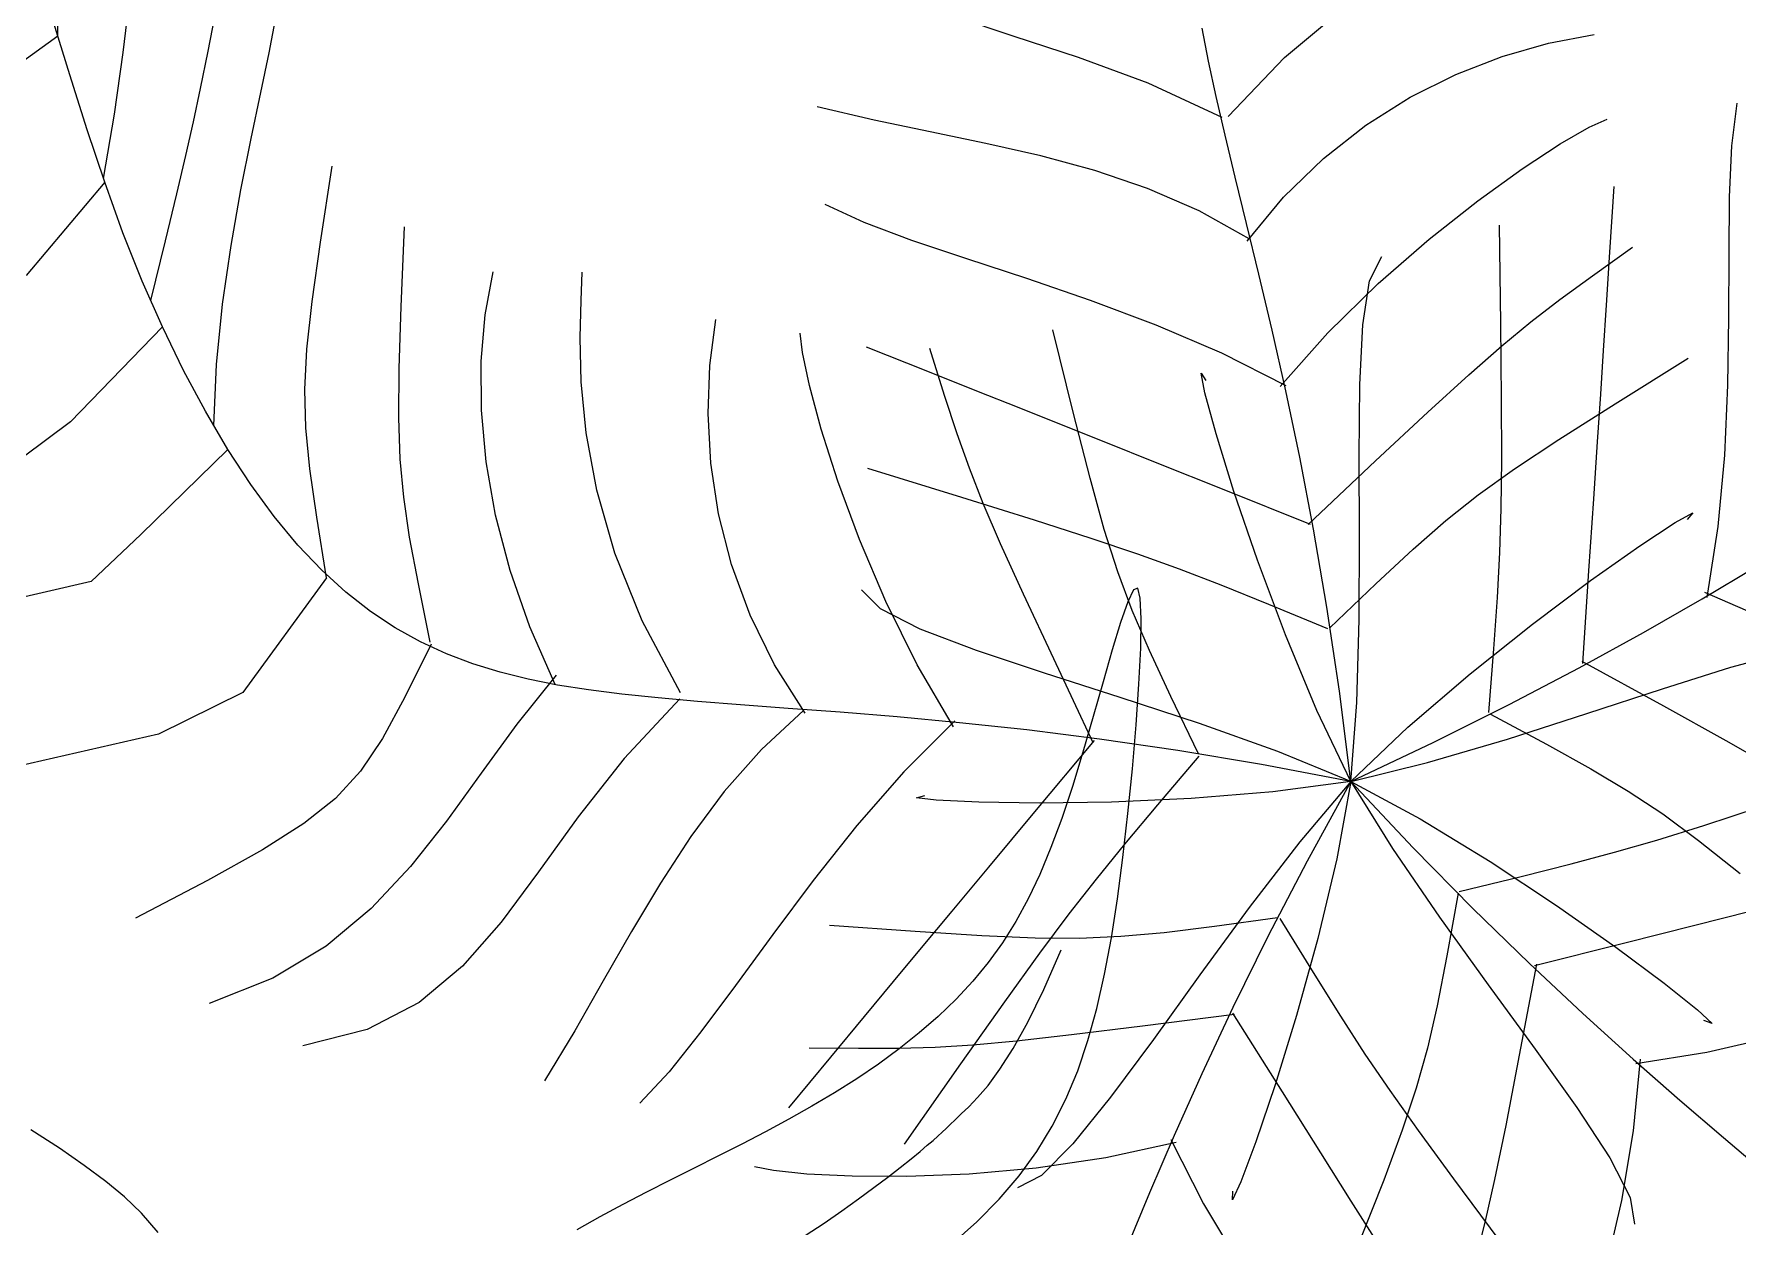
# Model space of a CAD drawing. Header units: millimetres. Extents: x -1030105 to 906887, y -616134 to 1220667.
# Drawn here: x -101563 to -100867, y 519520 to 520007 of the extents above; entities that cross this region are included whole.
import ezdxf

# ---------------------------------------------------------------- set-up
doc = ezdxf.new("R2010")
doc.units = ezdxf.units.MM
doc.header["$MEASUREMENT"] = 0
doc.linetypes.add('DASH', pattern=[0.35, 0.25, -0.1])
doc.linetypes.add('DASHED', pattern=[0.75, 0.5, -0.25])
doc.layers.add('A-Furniture', color=143, linetype='Continuous')
doc.layers.add('A-Tree', color=98, linetype='Continuous')

# ---------------------------------------------------------------- blocks, each defined once
blk = doc.blocks.new('FUR')
at = {"layer": 'A-Furniture', "color": 8, "linetype": 'DASH', "lineweight": 9, "ltscale": 1000, "const_width": 50}
blk.add_lwpolyline([(-33574.116996225, 38198.03701352875), (-3.274180926382542e-10, 38211.88251353393), (0, 0), (-7049.126603505938, -1.164153218269348e-10, -0.3011393681377011), (-23981.73349209089, -18888.11748647457), (-49064.43265007329, -18888.11748647457, -0.06124952190979967), (-52473.9447657284, -15923.13210822688), (-52473.9447657284, -15923.13210822688, -0.127607782766149), (-56769.0085550223, -7888.247632739716), (-57047.06649999994, -6235.426486474578, -0.1924218543560013), (-53256.03130311794, 9916.925028712954), (-55726.52506250713, 11649.12232822133, -0.09220963238652186), (-52805.8425345454, 17542.93784715806, -0.09579334497253111), (-54512.04080293298, 23938.01559452759, -0.1077169431674273), (-53957.97341630229, 28268.68321032356, -0.2285839789093287), (-47025.84992466056, 33492.16687116434, 0.2045490622853214), (-42688.61020563537, 36230.61212708103, 0.1311708844373413), (-42047.51066320275, 38025.4441493589, -0.3035398224954187), (-39524.66233420366, 41042.55836063065, -0.3273425619805889)], format="xyb", close=True, dxfattribs=at)
at = {"layer": 'A-Furniture', "color": 8, "linetype": 'DASH', "ltscale": 50}
blk.add_open_spline([(-56447.03599999993, -6097.049467972713), (-55194.80878073322, -4879.432741814177), (-50278.88373038909, -2284.573604768259), (-42421.47772418463, -5454.796933513135), (-32732.45049999998, -11254.02927138517), (-23301.95049999998, -9202.029271385167), (-18023.95049999998, -504.5292713851668), (-16595.45049999998, 8921.470728614833), (-19600.32320915881, 15918.27845925349), (-21321.18391267408, 18705.60147339047), (-21789.72381129679, 19344.96383619693)], degree=3, knots=[32574.7262056019, 32574.7262056019, 32574.7262056019, 32574.7262056019, 37697.74124470179, 48060.13185932349, 55585.25195803288, 69452.98974218499, 76151.42226405158, 84447.8370469563, 94470.7732435007, 98031.73488863441, 98031.73488863441, 98031.73488863441, 98031.73488863441], dxfattribs=at)
blk = doc.blocks.new('CAY8')
at = {"color": 0, "linetype": 'ByBlock'}
for p, q in [((-455.5671328871595, 142.1341975657651), (-461.7170323297378, 159.6870995455047)), ((-433.9598652631812, 148.9246750819239), (-426.3980502948816, 160.2311672960586)), ((-555.6430690272518, 136.9833626435156), (-561.3908892303134, 151.4822163891677)), ((-536.5553799144818, 137.8555146098461), (-530.9393328405695, 151.0723136625547)), ((-513.9895497671878, 134.6363956933947), (-520.4836575158024, 148.7442344275569)), ((-487.9787882800647, 135.2349022262442), (-493.2345651866326, 149.1318799274613)), ((-442.3170312238708, 136.5982580254877), (-433.9598652631812, 148.9246750819239)), ((-574.2812047055322, 127.9640637561624), (-568.7683750635242, 145.8051062228787)), ((-509.9663292856112, 133.7321927650646), (-502.6604980956745, 145.4379338099916)), ((-466.1635207579584, 138.4586189779893), (-463.0849873619572, 142.6171325276318)), ((-463.0849873619572, 142.6171325276318), (-463.6372864373461, 140.4370648727654)), ((-450.5331311432874, 124.112110941498), (-455.5671328871595, 142.1341975657651)), ((-572.4520528887351, 127.5246524686463), (-582.2682348797953, 140.4461434610657)), ((-543.6581318356166, 120.6721465877654), (-536.5553799144818, 137.8555146098461)), ((-472.0525028752872, 129.0653048511904), (-466.1635207579584, 138.4586189779893)), ((-548.0535172211949, 119.9339908118436), (-555.6430690272518, 136.9833626435156)), ((-515.7329888584845, 123.696073461515), (-509.9663292856112, 133.7321927650646)), ((-508.8259272145206, 122.9675940677571), (-513.9895497671878, 134.6363956933947)), ((-481.3401758777891, 117.6706193487353), (-487.9787882800647, 135.2349022262442)), ((-451.5727323776209, 123.2695538684948), (-442.3170312238708, 136.5982580254877)), ((-610.2219580934379, 129.1304904034132), (-628.3902938786687, 127.869654336735)), ((-591.6277328439446, 129.5552473305233), (-610.2219580934379, 129.1304904034132)), ((-572.932117834569, 128.773736451456), (-591.6277328439446, 129.5552473305233)), ((-479.9315499634231, 115.540970774784), (-472.0525028752872, 129.0653048511904)), ((-415.7309364694866, 126.5685303004884), (-408.9843531721035, 128.4609078810772)), ((-662.1512982451077, 124.320499450916), (-677.0949674195199, 122.7725579648632)), ((-645.808240497483, 126.1429277969019), (-662.1512982451077, 124.320499450916)), ((-628.3902938786687, 127.869654336735), (-645.808240497483, 126.1429277969019)), ((-562.0089620236668, 113.3461963345053), (-572.4520528887351, 127.5246524686463)), ((-451.7200664056927, 125.144966178721), (-433.0486686639615, 125.4151389438794)), ((-433.0486686639615, 125.4151389438794), (-414.7415354125824, 124.4183533439082)), ((-425.3696475483939, 120.1530564887162), (-415.7309364694866, 126.5685303004884)), ((-414.7415354125824, 124.4183533439082), (-397.3437647140945, 122.4695145579699)), ((-690.3147483166667, 121.8692920056146), (-701.4861412332157, 121.9808902393215)), ((-677.0949674195199, 122.7725579648632), (-690.3147483166667, 121.8692920056146)), ((-591.4065138082788, 118.3416673490738), (-594.410176080577, 122.5545779539989)), ((-594.410176080577, 122.5545779539989), (-592.5074783316068, 121.3556323652829)), ((-552.7966680316877, 98.34378598546937), (-543.6581318356166, 120.6721465877654)), ((-539.4053697646432, 101.1329871384096), (-548.0535172211949, 119.9339908118436)), ((-520.6122690447719, 114.1294052340545), (-515.7329888584845, 123.696073461515)), ((-504.4060446454805, 112.374879584424), (-508.8259272145206, 122.9675940677571)), ((-461.8301529237269, 108.9562003518386), (-451.5727323776209, 123.2695538684948)), ((-437.3827027587813, 110.2061624241342), (-425.3696475483939, 120.1530564887162)), ((-620.2499079079407, 99.32378246149347), (-634.1696978778327, 116.8211682511992)), ((-584.2927367524444, 109.8382188335909), (-591.4065138082788, 118.3416673490738)), ((-488.9802782726965, 98.98939737553337), (-479.9315499634231, 115.540970774784)), ((-472.8028052226709, 95.07751454870049), (-481.3401758777891, 117.6706193487353)), ((-550.9876224443415, 97.81809141617305), (-562.0089620236668, 113.3461963345053)), ((-525.2559620744923, 103.8320174178534), (-520.6122690447719, 114.1294052340545)), ((-500.1431568491225, 101.495302277699), (-504.4060446454805, 112.374879584424)), ((-573.8650901500205, 98.16555069083006), (-584.2927367524444, 109.8382188335909)), ((-473.1924770616151, 93.67583521634697), (-461.8301529237269, 108.9562003518386)), ((-451.2523184500151, 97.71952408367542), (-437.3827027587813, 110.2061624241342)), ((-530.315860177272, 91.60373934716517), (-525.2559620744923, 103.8320174178534)), ((-652.6488621644658, 89.66602417759168), (-661.1843487224232, 99.18840743609508)), ((-609.3224228992531, 85.78770611924301), (-620.2499079079407, 99.32378246149347)), ((-576.3257956500074, 97.48396543743183), (-595.0818653860897, 96.59793175597042)), ((-552.2002834869181, 98.62183409217141), (-576.3257956500074, 97.48396543743183)), ((-560.9198192387394, 84.44498120407115), (-573.8650901500205, 98.16555069083006)), ((-539.4366943115583, 80.84765406869155), (-550.9876224443415, 97.81809141617305)), ((-530.4817626108834, 81.37923786792999), (-539.4053697646432, 101.1329871384096)), ((-495.4505186133883, 88.965912181362), (-500.1431568491225, 101.495302277699)), ((-498.3783040526523, 80.51436528085651), (-488.9802782726965, 98.98939737553337)), ((-466.4607109725748, 83.68481744486235), (-451.2523184500151, 97.71952408367542)), ((-659.2213672269627, 93.4973919290369), (-676.3012561401465, 92.6536304768033)), ((-645.4978855261343, 94.17334903731717), (-659.2213672269627, 93.4973919290369)), ((-633.6765027654164, 94.75144168806764), (-645.4978855261343, 94.17334903731717)), ((-622.3029106705999, 95.30160976731895), (-633.6765027654164, 94.75144168806764)), ((-609.9228009681956, 95.89379316142913), (-622.3029106705999, 95.30160976731895)), ((-595.0818653860897, 96.59793175597042), (-609.9228009681956, 95.89379316142913)), ((-485.7628889914322, 77.44609620422307), (-473.1924770616151, 93.67583521634697)), ((-473.2515376457504, 95.55878836633383), (-449.1920418083955, 93.76736685017568)), ((-449.1920418083955, 93.76736685017568), (-430.6548166285556, 92.3222010913396)), ((-415.3325933417709, 80.40188424651024), (-400.8985832363014, 93.93598275101431)), ((-690.9020700878882, 84.46379277241977), (-693.5167460082139, 88.81771238494002)), ((-645.5557243021813, 81.9357558129941), (-652.6488621644658, 89.66602417759168)), ((-536.4437555838504, 76.24440035715998), (-530.315860177272, 91.60373934716517)), ((-489.7413847271364, 73.42375933037147), (-495.4505186133883, 88.965912181362)), ((-430.6548166285556, 92.3222010913396), (-416.3494397782761, 91.06523844454387)), ((-416.3494397782761, 91.06523844454387), (-404.9854889286853, 89.83842626470323)), ((-404.9854889286853, 89.83842626470323), (-395.2725417517631, 88.48371190679791)), ((-685.712616707473, 77.46976924609226), (-690.9020700878882, 84.46379277241977)), ((-600.447227595947, 75.22217484450994), (-609.3224228992531, 85.78770611924301)), ((-546.2531692560715, 69.79782865692141), (-560.9198192387394, 84.44498120407115)), ((-711.4064247357146, 71.42709720174207), (-714.9824358965543, 82.97636943146972)), ((-638.9538625548721, 75.11124385325274), (-645.5557243021813, 81.9357558129941)), ((-527.4048377851996, 62.34220064919828), (-539.4366943115583, 80.84765406869155)), ((-522.065831713071, 61.47162924499025), (-530.4817626108834, 81.37923786792999)), ((-507.3052435531627, 61.21965511784401), (-498.3783040526523, 80.51436528085651)), ((-482.4900966758269, 69.09371848515184), (-466.4607109725748, 83.68481744486235)), ((-426.7431556430656, 69.86605883240009), (-415.3325933417709, 80.40188424651024)), ((-678.2042828431931, 68.41080605024217), (-685.712616707473, 77.46976924609226)), ((-536.8406474112253, 75.82090932295432), (-553.3863325517868, 75.19398969810754)), ((-499.6445729124734, 60.28462105596736), (-485.7628889914322, 77.44609620422307)), ((-706.6215777455636, 59.85204538604921), (-711.4064247357146, 71.42709720174207)), ((-631.89220434446, 68.30612980827027), (-638.9538625548721, 75.11124385325274)), ((-602.5504191840573, 71.67527885992058), (-617.9745608006106, 69.85857729133022)), ((-589.8570822392121, 72.98031772998547), (-602.5504191840573, 71.67527885992058)), ((-592.6843067429854, 66.63642425768376), (-600.447227595947, 75.22217484450994)), ((-578.4169932778004, 73.91054705655733), (-589.8570822392121, 72.98031772998547)), ((-566.7525956112859, 74.60281999447216), (-578.4169932778004, 73.91054705655733)), ((-553.3863325517868, 75.19398969810754), (-566.7525956112859, 74.60281999447216)), ((-489.2159745000226, 73.17715869807034), (-472.7147512470819, 72.09548061064743)), ((-472.7147512470819, 72.09548061064743), (-459.5213732012544, 71.06197728368898)), ((-459.5213732012544, 71.06197728368898), (-448.2929953548646, 69.8276306012649)), ((-668.6329654707497, 57.86206742987451), (-678.2042828431931, 68.41080605024217)), ((-637.607063776557, 67.39335986892002), (-662.9254848006949, 64.14277343844333)), ((-617.9745608006106, 69.85857729133022), (-637.607063776557, 67.39335986892002)), ((-623.4196770905091, 60.63405518886611), (-631.89220434446, 68.30612980827027)), ((-585.0936450837598, 59.03968998000528), (-592.6843067429854, 66.63642425768376)), ((-530.6613854387015, 55.34541133220227), (-546.2531692560715, 69.79782865692141)), ((-498.8226919101853, 54.93790318232823), (-482.4900966758269, 69.09371848515184)), ((-448.2929953548646, 69.8276306012649), (-437.6867726999753, 68.14342244724867)), ((-437.6867726999753, 68.14342244724867), (-426.3598602293041, 65.76033470531729)), ((-436.2451983452102, 61.34930394943694), (-426.7431556430656, 69.86605883240009)), ((-514.9407130246236, 42.20904751358648), (-527.4048377851996, 62.34220064919828)), ((-426.3598602293041, 65.76033470531729), (-412.9694129349791, 62.42934925973714)), ((-412.9694129349791, 62.42934925973714), (-396.1725858089321, 57.90144799411974)), ((-406.5434879520308, 54.60624647094119), (-396.8758454762556, 62.36217880487129)), ((-700.6069977033239, 48.42316307128385), (-706.6215777455636, 59.85204538604921)), ((-657.2545615651889, 46.39871762953589), (-668.6329654707497, 57.86206742987451)), ((-612.5852082136971, 51.20866150500842), (-623.4196770905091, 60.63405518886611)), ((-576.7352273631677, 51.44120763179853), (-585.0936450837598, 59.03968998000528)), ((-514.9407130246236, 42.20904751358648), (-522.065831713071, 61.47162924499025)), ((-514.9407130246236, 42.20904751358648), (-507.3052435531627, 61.21965511784401)), ((-514.9407130246236, 42.20904751358648), (-499.6445729124734, 60.28462105596736)), ((-444.9536496529672, 53.87241703896325), (-436.2451983452102, 61.34930394943694)), ((-514.9407130246236, 42.20904751358648), (-530.6613854387015, 55.34541133220227)), ((-514.9407130246236, 42.20904751358648), (-498.8226919101853, 54.93790318232823)), ((-453.983437771034, 46.45619554258337), (-444.9536496529672, 53.87241703896325)), ((-418.1361747689789, 45.31330331610843), (-406.5434879520308, 54.60624647094119)), ((-598.4377251348978, 39.14359026712373), (-612.5852082136971, 51.20866150500842)), ((-566.6690383246005, 42.85021283319111), (-576.7352273631677, 51.44120763179853)), ((-693.3417873857597, 37.31239934617224), (-700.6069977033239, 48.42316307128385)), ((-644.3249681033249, 34.59592089311809), (-657.2545615651889, 46.39871762953589)), ((-464.4494909036493, 38.12143690111589), (-453.983437771034, 46.45619554258337)), ((-432.7893564023161, 33.5719458280455), (-418.1361747689789, 45.31330331610843)), ((-553.9550627124972, 32.27594120535832), (-566.6690383246005, 42.85021283319111)), ((-535.4622996625676, 41.38512206564519), (-556.9962262383397, 39.53288552654158)), ((-514.9407130246236, 42.20904751358648), (-537.9401058788408, 36.57644690948109)), ((-514.9407130246236, 42.20904751358648), (-535.4622996625676, 41.38512206564519)), ((-514.9407130246236, 42.20904751358648), (-532.2920923737674, 31.3171592378585)), ((-514.9407130246236, 42.20904751358648), (-520.4986323813264, 22.43725185123367)), ((-514.9407130246236, 42.20904751358648), (-516.6909947685544, 18.59475575963188)), ((-514.9407130246236, 42.20904751358648), (-509.9437827997517, 22.34112653874945)), ((-514.9407130246236, 42.20904751358648), (-497.8541094556404, 30.81333122327669)), ((-514.9407130246236, 42.20904751358648), (-494.5010609570145, 40.82188534081979)), ((-514.9407130246236, 42.20904751358648), (-493.0230537781154, 33.2472131932609)), ((-494.5010609570145, 40.82188534081979), (-473.3921251130942, 38.29425470030583)), ((-684.8050495697007, 26.69170329767257), (-693.3417873857597, 37.31239934617224)), ((-578.5407044649892, 37.15027502142948), (-599.0939460551726, 34.73522767526629)), ((-580.0261552743959, 23.55248298603146), (-598.4377251348978, 39.14359026712373)), ((-556.9962262383397, 39.53288552654158), (-578.5407044649892, 37.15027502142948)), ((-537.9401058788408, 36.57644690948109), (-559.2578860812628, 30.85197095170042)), ((-477.4667372563617, 27.88893855577226), (-464.4494909036493, 38.12143690111589)), ((-473.3921251130942, 38.29425470030583), (-452.9171757711429, 35.065299930744)), ((-644.7883681390576, 32.27483584430047), (-651.3587803144601, 34.70941238756677)), ((-633.2195661793212, 31.7995709619081), (-644.7883681390576, 32.27483584430047)), ((-630.1000820602039, 23.02884146569158), (-644.3249681033249, 34.59592089311809)), ((-617.6541627225943, 32.78568061359874), (-633.2195661793212, 31.7995709619081)), ((-599.0939460551726, 34.73522767526629), (-617.6541627225943, 32.78568061359874)), ((-553.6749451245105, 31.76760871993065), (-558.1916070221032, 15.83799823256595)), ((-532.2920923737674, 31.3171592378585), (-550.8552842185436, 20.9545342007641)), ((-493.0230537781154, 33.2472131932609), (-472.4118447672208, 25.34813471244888)), ((-452.9171757711429, 35.065299930744), (-434.3794832098338, 31.57416537227436)), ((-451.6384833260799, 18.47077049566906), (-432.7893564023161, 33.5719458280455)), ((-434.3794832098338, 31.57416537227436), (-419.082317708102, 28.25999536398922)), ((-674.9758870315181, 16.73302401405272), (-684.8050495697007, 26.69170329767257)), ((-559.2578860812628, 30.85197095170042), (-578.9671641985824, 25.1105390243265)), ((-497.8541094556404, 30.81333122327669), (-479.3440795787665, 19.6544975957022)), ((-477.5389077051277, 27.31303994924565), (-473.4684862854974, 11.28518713643462)), ((-419.082317708102, 28.25999536398922), (-408.3289495442277, 25.56193424583216)), ((-401.558802646503, 16.61998675982068), (-386.7654242800254, 27.89303371137248)), ((-614.8358004115271, 12.27264359180299), (-630.1000820602039, 23.02884146569158)), ((-578.9671641985824, 25.1105390243265), (-597.1410507976889, 19.4270705096078)), ((-580.1063017785109, 24.20559998363933), (-586.4793176364165, 0.9092536805856071)), ((-520.4986323813264, 22.43725185123367), (-525.3914000185159, 1.384898091755531)), ((-509.9437827997517, 22.34112653874945), (-505.8246824824946, 1.484254728626183)), ((-472.4118447672208, 25.34813471244888), (-453.0919748091674, 18.40822770309933)), ((-408.3289495442277, 25.56193424583216), (-403.4226489977355, 23.91912635676454)), ((-403.4226489977355, 23.91912635676454), (-405.6666863472328, 23.77071603705735)), ((-597.1410507976889, 19.4270705096078), (-613.8526564457989, 13.87648479149539)), ((-550.8552842185436, 20.9545342007641), (-569.3177981892786, 11.53194021872514)), ((-516.6909947685544, 18.59475575963188), (-517.834250971775, -3.448618369655378)), ((-479.3440795787665, 19.6544975957022), (-460.5137672417532, 8.918543415655222)), ((-453.0919748091674, 18.40822770309933), (-435.0483327216407, 12.32390779860179)), ((-451.319430670299, 19.04626217926307), (-445.5883806868496, -4.389257807995818)), ((-699.8917898184791, 3.724851076369305), (-713.6525594576069, 16.78996002265376)), ((-663.8334025479762, 7.608310583056664), (-674.9758870315181, 16.73302401405272)), ((-613.8526564457989, 13.87648479149539), (-629.175091709998, 8.53370125308902)), ((-615.1889541339242, 13.8059040741955), (-621.7094779063464, -3.733182263777053)), ((-558.1916070221032, 15.83799823256595), (-561.7597736596272, 2.943245166296037)), ((-417.1432334786059, 6.263235557076769), (-401.558802646503, 16.61998675982068)), ((-569.3177981892786, 11.53194021872514), (-586.3671439150548, 3.460145107181233)), ((-473.4684862854974, 11.28518713643462), (-470.374428329922, -1.581831117617185)), ((-460.5137672417532, 8.918543415655222), (-442.4663162921552, -1.208534533054262)), ((-435.0483327216407, 12.32390779860179), (-418.2658073221955, 6.991590630970677)), ((-651.3566988959046, -0.510487907768038), (-663.8334025479762, 7.608310583056664)), ((-629.175091709998, 8.53370125308902), (-643.1814671563243, 3.473639277553957)), ((-418.2658073221955, 6.991590630970677), (-402.7292874286486, 2.307691833726494)), ((-416.5277129424849, 7.711247894048938), (-410.5009841628471, -9.962818620651888)), ((-683.059248564894, -9.11871820431952), (-699.8917898184791, 3.724851076369305)), ((-643.1814671563243, 3.473639277553957), (-655.9448933523872, -1.228781751551651)), ((-586.3671439150548, 3.460145107181233), (-600.6908310262643, -2.850083317838653)), ((-586.4793176364165, 0.9092536805856071), (-591.4325938258171, -17.20262812744295)), ((-561.7597736596272, 2.943245166296037), (-564.7058800794239, -8.364180345319255)), ((-517.5498646212927, 2.034697357705227), (-531.5354290884043, -6.789382359964293)), ((-525.3914000185159, 1.384898091755531), (-529.7830126788303, -19.84138545288261)), ((-516.9798506034913, 2.144021638379854), (-503.2256160314701, -7.074099445611864)), ((-505.8246824824946, 1.484254728626183), (-502.5684936513917, -18.98638116199254)), ((-402.7292874286486, 2.307691833726494), (-388.4236618580308, -1.831372961378293)), ((-655.9448933523872, -1.228781751551651), (-667.5499320843937, -5.511768697271691)), ((-652.075557567854, -0.04139910218327714), (-657.7989214307654, -13.81662353017418)), ((-621.7094779063464, -3.733182263777053), (-627.0514416622736, -21.54859846125873)), ((-600.6908310262643, -2.850083317838653), (-610.9763691523822, -6.98797724004362)), ((-517.834250971775, -3.448618369655378), (-518.4643266090843, -23.96745579247181)), ((-470.374428329922, -1.581831117617185), (-468.0786022117954, -12.64208713785592)), ((-445.5883806868496, -4.389257807995818), (-441.2344973899726, -22.46578738822245)), ((-442.4663162921552, -1.208534533054262), (-426.3048705775927, -10.54073946491371)), ((-667.5499320843937, -5.511768697271691), (-678.1269500166727, -9.366033408206931)), ((-610.9763691523822, -6.98797724004362), (-615.9112679233422, -8.542768844255988)), ((-615.9112679233422, -8.542768844255988), (-614.1830369690124, -7.103690313726474)), ((-564.7058800794239, -8.364180345319255), (-567.356361323049, -19.5318081698988)), ((-531.5354290884043, -6.789382359964293), (-542.8165741543471, -13.7081336483152)), ((-503.2256160314701, -7.074099445611864), (-492.0646012317211, -14.45232541357655)), ((-687.8177650332636, -12.79541397870889), (-696.7641950174202, -15.80374850345652)), ((-682.5951571567839, -10.61489486661412), (-689.2931936014411, -30.75061372858727)), ((-678.1269500166727, -9.366033408206931), (-687.8177650332636, -12.79541397870889)), ((-468.0786022117954, -12.64208713785592), (-466.402876305232, -23.24965324850746)), ((-426.3048705775927, -10.54073946491371), (-413.1325739460135, -18.89207459598219)), ((-410.5009841628471, -9.962818620651888), (-405.7917683099495, -27.6819606843037)), ((-696.7641950174202, -15.80374850345652), (-705.1080578537712, -18.39487507680133)), ((-657.7989214307654, -13.81662353017418), (-662.0414620663487, -27.79081815151403)), ((-591.4325938258171, -17.20262812744295), (-595.3490195344839, -31.53478741302206)), ((-556.0239598457392, -17.59352023855718), (-558.5701961789509, -18.5452175321243)), ((-550.717114642137, -16.74625113665206), (-556.0239598457392, -17.59352023855718)), ((-542.8165741543471, -13.7081336483152), (-552.6260534275989, -19.30940111038763)), ((-543.1442650845474, -16.01394070440256), (-550.717114642137, -16.74625113665206)), ((-533.8000156901599, -15.40711942019516), (-543.1442650845474, -16.01394070440256)), ((-523.1789709761633, -14.93631776169605), (-533.8000156901599, -15.40711942019516)), ((-511.7757354589612, -14.61206620676785), (-523.1789709761633, -14.93631776169605)), ((-500.0849136561355, -14.44489523386255), (-511.7757354589612, -14.61206620676785)), ((-488.6011100840242, -14.44533532064634), (-500.0849136561355, -14.44489523386255)), ((-492.0646012317211, -14.45232541357655), (-482.2209974671187, -20.74842576715128)), ((-477.7282810385059, -14.62980380363115), (-488.6011100840242, -14.44533532064634)), ((-467.5077899274675, -15.03826545431912), (-477.7282810385059, -14.62980380363115)), ((-457.8903519370924, -15.71657190246879), (-467.5077899274675, -15.03826545431912)), ((-448.8266822546775, -16.71057477724935), (-457.8903519370924, -15.71657190246879)), ((-440.2674960660788, -18.06612570887773), (-448.8266822546775, -16.71057477724935)), ((-627.0514416622736, -21.54859846125873), (-631.4666398222234, -39.21733237190165)), ((-567.356361323049, -19.5318081698988), (-570.0376524327785, -32.00716817427565)), ((-552.6260534275989, -19.30940111038763), (-562.1966205161134, -24.18102935085881)), ((-558.5701961789509, -18.5452175321243), (-558.0276057220017, -19.59258588322518)), ((-558.0276057220017, -19.59258588322518), (-554.7335169480702, -20.73396153031172)), ((-554.7335169480702, -20.73396153031172), (-549.1916449271648, -21.96945405701081)), ((-549.1916449271648, -21.96945405701081), (-541.9057047305378, -23.29917304557421)), ((-529.7830126788303, -19.84138545288261), (-533.837467104122, -40.13497047071542)), ((-502.5684936513917, -18.98638116199254), (-500.1602978844585, -37.69559437759563)), ((-482.2209974671187, -20.74842576715128), (-472.4189960007334, -26.7201700101341)), ((-432.1635085581347, -19.82907632698152), (-440.2674960660788, -18.06612570887773)), ((-424.4654349170942, -22.04527826125377), (-432.1635085581347, -19.82907632698152)), ((-417.1239903299265, -24.76058314145303), (-424.4654349170942, -22.04527826125377)), ((-413.1325739460135, -18.89207459598219), (-404.0525702451687, -26.07654314166393)), ((-562.1966205161134, -24.18102935085881), (-572.7610290283683, -28.91086297276888)), ((-541.9057047305378, -23.29917304557421), (-533.3794114280663, -24.72322807877754)), ((-517.3097735006577, -25.4560819500166), (-537.8272856569656, -38.14860832998784)), ((-533.3794114280663, -24.72322807877754), (-524.1164800908718, -26.24172873978932)), ((-524.1164800908718, -26.24172873978932), (-514.620625789159, -27.85478461046841)), ((-518.4643266090843, -23.96745579247181), (-518.6750666560674, -43.00813742707942)), ((-517.9556913090037, -25.33048155309916), (-497.7689195571129, -38.59054672778257)), ((-466.402876305232, -23.24965324850746), (-465.1691189834946, -34.75860177464892)), ((-441.2344973899726, -22.46578738822245), (-438.0093353480388, -36.45943207920755)), ((-410.0874385416082, -28.01875846271832), (-417.1239903299265, -24.76058314145303)), ((-404.0525702451687, -26.07654314166393), (-400.168003322482, -31.90814831723219)), ((-689.2931936014411, -30.75061372858727), (-693.8655592177147, -49.45562225171852)), ((-662.0414620663487, -27.79081815151403), (-665.1061725318632, -41.9587386491894)), ((-572.7610290283683, -28.91086297276888), (-585.5520325723828, -34.08674658066411)), ((-514.620625789159, -27.85478461046841), (-505.3955635933944, -29.56250527444172)), ((-505.3955635933944, -29.56250527444172), (-496.8481402930684, -31.37064954080961)), ((-472.4189960007334, -26.7201700101341), (-461.3827880953741, -33.12532764435855)), ((-452.124185160339, -30.96495659481116), (-462.908302246351, -27.6529526651193)), ((-443.2324288219588, -34.14093946267349), (-452.124185160339, -30.96495659481116)), ((-403.2942375323528, -31.85523517981164), (-410.0874385416082, -28.01875846271832)), ((-405.7917683099495, -27.6819606843037), (-402.2690173265273, -44.83044818046437)), ((-585.5520325723828, -34.08674658066411), (-601.8023847565692, -40.2965247777156)), ((-595.3490195344839, -31.53478741302206), (-598.6114839488782, -43.49196614990615)), ((-570.0376524327785, -32.00716817427565), (-573.0761884509539, -47.23779022515191)), ((-496.8481402930684, -31.37064954080961), (-488.9977295551416, -33.30757312645983)), ((-488.9977295551416, -33.30757312645983), (-481.766836764813, -35.40728097414649)), ((-481.766836764813, -35.40728097414649), (-475.0779673072811, -37.70377802721305)), ((-465.1691189834946, -34.75860177464892), (-464.1991986208941, -48.5230050408336)), ((-461.3827880953741, -33.12532764435855), (-447.8365650140458, -40.72166817277139)), ((-436.0178925327473, -37.15018749044793), (-443.2324288219588, -34.14093946267349)), ((-396.6803938417561, -36.30336011444706), (-403.2942375323528, -31.85523517981164)), ((-631.4666398222234, -39.21733237190165), (-635.206866807106, -56.31637184942338)), ((-537.8272856569656, -38.14860832998784), (-553.673662976149, -47.8753522504976)), ((-500.1602978844585, -37.69559437759563), (-498.5851767611512, -53.26819816385068)), ((-497.7689195571129, -38.59054672778257), (-482.0741428617748, -48.8982716034061)), ((-475.0779673072811, -37.70377802721305), (-468.8536265684652, -40.2310692292649)), ((-438.0093353480388, -36.45943207920755), (-435.6644491300085, -47.64629739802149)), ((-430.2654355930626, -39.96198690059646), (-436.0178925327473, -37.15018749044793)), ((-390.1819140089556, -41.39648008604672), (-396.6803938417561, -36.30336011444706)), ((-665.1061725318632, -41.9587386491894), (-667.2960458842408, -56.31514070743106)), ((-601.8023847565692, -40.2965247777156), (-622.7448391884882, -48.12804216807672)), ((-598.6114839488782, -43.49196614990615), (-601.6028762563783, -54.47890631184964)), ((-533.837467104122, -40.13497047071542), (-537.718760036636, -58.38922864886081)), ((-518.6750666560674, -43.00813742707942), (-518.5603160884402, -60.61704419213311)), ((-468.8536265684652, -40.2310692292649), (-463.0163199336293, -43.02315952318713)), ((-463.0163199336293, -43.02315952318713), (-457.4885527882343, -46.11405385258513)), ((-447.8365650140458, -40.72166817277139), (-430.5045180199504, -50.26696109825389)), ((-425.7599173035251, -42.54562391610489), (-430.2654355930626, -39.96198690059646)), ((-422.2861969658679, -44.87038475891131), (-425.7599173035251, -42.54562391610489)), ((-383.7348045724339, -47.16794191606277), (-390.1819140089556, -41.39648008604672)), ((-573.0761884509539, -47.23779022515191), (-576.7984044190653, -66.67120419014645)), ((-553.673662976149, -47.8753522504976), (-565.9857800653972, -55.26693764934862)), ((-464.1991986208941, -48.5230050408336), (-463.3149835914137, -65.89693537207313)), ((-457.4885527882343, -46.11405385258513), (-452.1928305174788, -49.53775716073687)), ((-435.6644491300085, -47.64629739802149), (-433.951393304842, -57.30248886193112)), ((-419.629133880253, -46.90555565206705), (-422.2861969658679, -44.87038475891131)), ((-417.5735873474969, -48.62042281751019), (-419.629133880253, -46.90555565206705)), ((-415.923442687299, -50.00584539706142), (-417.5735873474969, -48.62042281751019)), ((-402.2690173265273, -44.83044818046437), (-399.8016831526966, -60.79255099184047)), ((-693.8655592177147, -49.45562225171852), (-697.341044093786, -66.76080090091818)), ((-482.0741428617748, -48.8982716034061), (-469.6536914818407, -57.05189457972847)), ((-452.1928305174788, -49.53775716073687), (-447.0639156795278, -53.3173964645739)), ((-430.5045180199504, -50.26696109825389), (-408.1108383754381, -62.51897592355635)), ((-414.5586892920091, -51.13897420919056), (-415.923442687299, -50.00584539706142)), ((-413.3783425725978, -52.11853299225004), (-414.5586892920091, -51.13897420919056)), ((-412.2814179404286, -53.04324548321711), (-413.3783425725978, -52.11853299225004)), ((-411.166930806341, -54.01183542011677), (-412.2814179404286, -53.04324548321711)), ((-667.2960458842408, -56.31514070743106), (-668.9140751805444, -70.85478000889816)), ((-635.206866807106, -56.31637184942338), (-638.5239170374389, -72.42270474695215)), ((-601.6028762563783, -54.47890631184964), (-604.7060856441658, -65.9003498716902)), ((-565.9857800653972, -55.26693764934862), (-575.9005115327509, -60.95398846381977)), ((-498.5851767611512, -53.26819816385068), (-497.8282118599436, -64.3290057653121)), ((-469.6536914818407, -57.05189457972847), (-459.2898956749832, -63.84965405474031)), ((-447.0639156795278, -53.3173964645739), (-442.0855995214642, -57.43258707865425)), ((-442.0855995214642, -57.43258707865425), (-437.2539304622896, -61.85206639020726)), ((-433.951393304842, -57.30248886193112), (-432.6217224410411, -66.70411198853071)), ((-409.9338965813713, -55.12302654058112), (-411.166930806341, -54.01183542011677)), ((-408.4813306764245, -56.47554258315904), (-409.9338965813713, -55.12302654058112)), ((-406.7082485028641, -58.16810728423843), (-408.4813306764245, -56.47554258315904)), ((-575.9005115327509, -60.95398846381977), (-584.5547319846792, -65.56712863263056)), ((-537.718760036636, -58.38922864886081), (-541.5908882186832, -73.49753167627023)), ((-518.9061285324042, -61.90974945714515), (-504.2404188387718, -73.53101182479259)), ((-518.5603160884402, -60.61704419213311), (-518.2139198805435, -76.84055700628778)), ((-437.2539304622896, -61.85206639020726), (-432.5649569210709, -66.54457178705161)), ((-404.5385457371067, -60.27896834072999), (-406.7082485028641, -58.16810728423843)), ((-401.9956391210853, -62.80446927997946), (-404.5385457371067, -60.27896834072999)), ((-399.8016831526966, -60.79255099184047), (-398.2587177311925, -74.95253900166244)), ((-604.7060856441658, -65.9003498716902), (-608.3040012988986, -79.16103880324772)), ((-584.5547319846792, -65.56712863263056), (-593.0853160288952, -69.73698209266695)), ((-517.3387806575538, -62.04768385404714), (-532.2854551727123, -73.24103044432377)), ((-497.8282118599436, -64.3290057653121), (-497.8744847588514, -69.50283042666524)), ((-463.3149835914137, -65.89693537207313), (-462.3383422680545, -88.2344650925279)), ((-459.2898956749832, -63.84965405474031), (-449.765085699988, -70.08978842774195)), ((-399.1278256616552, -65.72047758782537), (-401.9956391210853, -62.80446927997946)), ((-395.9834023654748, -69.0028607495824), (-399.1278256616552, -65.72047758782537)), ((-697.341044093786, -66.76080090091818), (-700.7484383175088, -82.69703014253719)), ((-668.9140751805444, -70.85478000889816), (-670.2632534784916, -85.57241223742858)), ((-593.0853160288952, -69.73698209266695), (-602.6291382729814, -74.09417278219007)), ((-576.7984044190653, -66.67120419014645), (-581.5307353794542, -91.75493993576492)), ((-497.8744847588514, -69.50283042666524), (-498.7090770375926, -67.41448539383964)), ((-449.765085699988, -70.08978842774195), (-439.8615918145933, -76.5705360976408)), ((-432.6217224410411, -66.70411198853071), (-431.4269911078281, -77.12727229430129)), ((-432.5649569210709, -66.54457178705161), (-428.0147273181192, -71.47884065798826)), ((-392.6106662403163, -72.62748625141649), (-395.9834023654748, -69.0028607495824)), ((-638.5239170374389, -72.42270474695215), (-641.6695849332154, -87.11331891781265)), ((-602.6291382729814, -74.09417278219007), (-614.3230733234068, -79.26932463893718)), ((-532.2854551727123, -73.24103044432377), (-547.6821329666618, -83.19527689133065)), ((-541.5908882186832, -73.49753167627023), (-545.6178483927706, -84.35325124012707)), ((-504.2404188387718, -73.53101182479259), (-488.9477087573814, -84.1167876315576)), ((-428.0147273181192, -71.47884065798826), (-423.5992900717156, -76.62361038965719)), ((-398.2587177311925, -74.95253900166244), (-397.5090730029824, -86.69468209302977)), ((-389.0579142927072, -76.57022157910069), (-392.6106662403163, -72.62748625141649)), ((-608.3040012988986, -79.16103880324772), (-612.7795124082168, -95.66571507935987)), ((-518.2139198805435, -76.84055700628778), (-517.7297230088134, -91.72505678728157)), ((-439.8615918145933, -76.5705360976408), (-428.3617442774539, -84.0901354632133)), ((-431.4269911078281, -77.12727229430129), (-430.118753873443, -89.84807529762293)), ((-423.5992900717156, -76.62361038965719), (-419.3146936016474, -81.94761837079386)), ((-385.3734435300266, -80.80693421847354), (-389.0579142927072, -76.57022157910069)), ((-547.6821329666618, -83.19527689133065), (-562.9027238234539, -91.8447862336161)), ((-488.9477087573814, -84.1167876315576), (-473.508115501716, -93.77582965998408)), ((-428.3617442774539, -84.0901354632133), (-414.0478733465043, -93.44682492343236)), ((-419.3146936016474, -81.94761837079386), (-415.156986326785, -87.41960198934794)), ((-381.605550959719, -85.31349165478423), (-385.3734435300266, -80.80693421847354)), ((-670.2632534784916, -85.57241223742858), (-671.6465738353418, -100.4627930768602)), ((-641.6695849332154, -87.11331891781265), (-644.8956649159354, -99.96520221611536)), ((-545.6178483927706, -84.35325124012707), (-549.9636373004887, -89.84975902840051)), ((-415.156986326785, -87.41960198934794), (-411.1188322274229, -93.00939558983191)), ((-397.5090730029824, -86.69468209302977), (-397.4217009099502, -95.40325014904192)), ((-562.9027238234539, -91.8447862336161), (-577.3211375256997, -99.12392151169297)), ((-517.7297230088134, -91.72505678728157), (-517.2015704476562, -105.3169244538349)), ((-411.1188322274229, -93.00939558983191), (-407.1793575222819, -98.69122134530153)), ((-473.508115501716, -93.77582965998408), (-458.4017562855861, -102.616890692354)), ((-397.4217009099502, -95.40325014904192), (-397.8655533930632, -100.4625130533877)), ((-671.6465738353418, -100.4627930768602), (-673.3670293078303, -115.5206782097866)), ((-644.8956649159354, -99.96520221611536), (-648.4539514051339, -110.5553424945301)), ((-577.3211375256997, -99.12392151169297), (-590.3112838557481, -104.9670457656812)), ((-516.4668784278019, -100.7313272135416), (-528.0438280991566, -110.0885308159031)), ((-517.1351479389541, -101.2700460243632), (-505.8027476819971, -110.9700669715148)), ((-407.1793575222819, -98.69122134530153), (-403.3143039910483, -104.4403983857028)), ((-590.3112838557481, -104.9670457656812), (-601.2470725973235, -109.3085220349149)), ((-517.2015704476562, -105.3169244538349), (-516.7143619921026, -117.6774879148634)), ((-458.4017562855861, -102.616890692354), (-444.1087483224746, -110.7487235108183)), ((-403.3143039910483, -104.4403983857028), (-399.4994134139324, -110.2322458411782)), ((-601.2470725973235, -109.3085220349149), (-609.5024135333642, -112.0827133594485)), ((-528.0438280991566, -110.0885308159031), (-540.1651633323181, -117.865971772726)), ((-399.4994134139324, -110.2322458411782), (-395.7104275702277, -116.0420828417391)), ((-609.5024135333642, -112.0827133594485), (-614.4512164463504, -113.2239827794019)), ((-505.8027476819971, -110.9700669715148), (-493.8235159834858, -119.3232265093957)), ((-444.1087483224746, -110.7487235108183), (-431.1092088253408, -118.2800808980519)), ((-540.1651633323181, -117.865971772726), (-552.6738084234003, -124.1366597142533)), ((-516.7143619921026, -117.6774879148634), (-516.3172167145076, -128.9278630384269)), ((-493.8235159834858, -119.3232265093957), (-481.2960704882917, -126.6160675767369)), ((-431.1092088253408, -118.2800808980519), (-419.8832550077332, -125.3197156362712)), ((-395.7104275702277, -116.0420828417391), (-391.9230882396205, -121.8452285174626)), ((-391.9230882396205, -121.8452285174626), (-388.1131372019281, -127.6170019982947)), ((-552.6738084234003, -124.1366597142533), (-565.4126876692371, -128.9736042709246)), ((-481.2960704882917, -126.6160675767369), (-468.3190288418755, -133.1351331120732)), ((-419.8832550077332, -125.3197156362712), (-410.9110040833966, -131.9763805080856)), ((-388.1131372019281, -127.6170019982947), (-384.256316236444, -133.3327224143777)), ((-578.2247253671867, -132.4498150742274), (-590.9528458132972, -134.638301754143)), ((-565.4126876692371, -128.9736042709246), (-578.2247253671867, -132.4498150742274)), ((-516.3172167145076, -128.9278630384269), (-516.0503085053624, -139.2041126844833)), ((-603.4399733049268, -135.6120739414382), (-615.5290321381235, -135.4441412672077)), ((-590.9528458132972, -134.638301754143), (-603.4399733049268, -135.6120739414382)), ((-518.0765915230713, -133.5423331124093), (-535.4930930858009, -145.5821499809299)), ((-516.510230826867, -133.5632999696809), (-499.4298312830997, -146.1557904991405)), ((-468.3190288418755, -133.1351331120732), (-454.9910086895015, -139.1669660545285)), ((-384.256316236444, -133.3327224143777), (-380.3337273446941, -138.9685315827937)), ((-516.0503085053624, -139.2041126844833), (-515.9538112565988, -148.6422997117461)), ((-454.9910086895015, -139.1669660545285), (-441.4106276764342, -144.9981093421793)), ((-380.3337273446941, -138.9685315827937), (-376.3479134159552, -144.503862068972)), ((-535.4930930858009, -145.5821499809299), (-552.1710617593908, -154.6320789176152)), ((-499.4298312830997, -146.1557904991405), (-483.053249719922, -156.2845341268239)), ((-441.4106276764342, -144.9981093421793), (-427.6765034481341, -150.9151059134292)), ((-515.9538112565988, -148.6422997117461), (-516.0678988594282, -157.3784869793872)), ((-552.1710617593908, -154.6320789176152), (-567.8794804052577, -161.1416068060844)), ((-427.6765034481341, -150.9151059134292), (-413.8872536494728, -157.2044987071404)), ((-516.0678988594282, -157.3784869793872), (-516.4327452049965, -165.5487373457272)), ((-483.053249719922, -156.2845341268239), (-467.6690306902583, -164.9375109588564)), ((-567.8794804052577, -161.1416068060844), (-582.3873318849492, -165.5602205289088)), ((-582.3873318849492, -165.5602205289088), (-595.4635990596853, -168.3374069698384)), ((-516.5310881492314, -166.1855602444393), (-530.6014597545418, -174.4117921842462)), ((-518.9289297499326, -166.1534634209875), (-505.1011874950473, -174.8490568786056)), ((-516.4327452049965, -165.5487373457272), (-517.0885241849082, -173.2891136707894)), ((-467.6690306902583, -164.9375109588564), (-453.5657187465749, -173.1027011007081)), ((-616.3973119406128, -170.7654455365609), (-623.7927233696373, -171.3152714294611)), ((-606.8772647913411, -169.9226530110518), (-616.3973119406128, -170.7654455365609)), ((-595.4635990596853, -168.3374069698384), (-606.8772647913411, -169.9226530110518)), ((-530.6014597545418, -174.4117921842462), (-544.6091690801095, -181.1822337451576)), ((-517.0885241849082, -173.2891136707894), (-518.0754096902438, -180.7356788132874)), ((-505.1011874950473, -174.8490568786056), (-491.4015156793012, -182.6618588314868)), ((-453.5657187465749, -173.1027011007081), (-441.0318584416655, -181.7680846585044)), ((-544.6091690801095, -181.1822337451576), (-558.4459578805236, -186.5521396889217)), ((-518.0754096902438, -180.7356788132874), (-519.4379069399856, -188.0062675644058)), ((-491.4015156793012, -182.6618588314868), (-478.0440099634125, -190.2183610699412)), ((-441.0318584416655, -181.7680846585044), (-430.3559943280616, -191.9216417379121)), ((-558.4459578805236, -186.5521396889217), (-572.0035679086704, -190.5767647761077)), ((-519.4379069399856, -188.0062675644058), (-521.2378464629564, -195.1458024461299)), ((-478.0440099634125, -190.2183610699412), (-465.2427660080994, -198.1450553850646)), ((-609.9187428930873, -195.1315025124695), (-621.277055366596, -194.3275517864367)), ((-597.8482186612146, -194.8111914269521), (-609.9187428930873, -195.1315025124695)), ((-585.1737409175021, -193.3113637684637), (-597.8482186612146, -194.8111914269521)), ((-572.0035679086704, -190.5767647761077), (-585.1737409175021, -193.3113637684637)), ((-430.3559943280616, -191.9216417379121), (-421.826670958164, -204.5513524444668)), ((-521.2378464629564, -195.1458024461299), (-523.5413901144402, -202.180977911934)), ((-465.2427660080994, -198.1450553850646), (-453.2118794741455, -207.068433568018)), ((-523.7785756123903, -199.7102180334532), (-538.4537062504078, -204.4608222262741)), ((-523.5413901144402, -202.180977911934), (-526.4146997510961, -209.1384884167328)), ((-523.2974280782782, -199.3657342349525), (-508.8062742263337, -204.5982811151243)), ((-550.24332293109, -208.0860740343251), (-560.3953797779814, -210.807392779765)), ((-538.4537062504078, -204.4608222262741), (-550.24332293109, -208.0860740343251)), ((-508.8062742263337, -204.5982811151243), (-497.4788454628415, -209.1736889877484)), ((-453.2118794741455, -207.068433568018), (-442.1654460229893, -217.6149874097009)), ((-421.826670958164, -204.5513524444668), (-415.7324328847662, -220.6451968845558)), ((-560.3953797779814, -210.807392779765), (-570.1578309146262, -212.8461977849493)), ((-526.4146997510961, -209.1384884167328), (-529.9239372292559, -216.0450284140661)), ((-497.4788454628415, -209.1736889877484), (-488.3829283213399, -213.8917470400247)), ((-593.50573255358, -215.7619438603706), (-609.5870913029776, -217.0817235746636)), ((-580.778630465682, -214.4239083711855), (-593.50573255358, -215.7619438603706)), ((-570.1578309146262, -212.8461977849493), (-580.778630465682, -214.4239083711855)), ((-529.9239372292559, -216.0450284140661), (-534.1352644043345, -222.9272923583248)), ((-488.3829283213399, -213.8917470400247), (-480.5863093351709, -219.552244458826)), ((-609.5870913029776, -217.0817235746636), (-630.2706608374192, -218.6046668358304)), ((-480.5863093351709, -219.552244458826), (-473.1567750379381, -226.9549704317451)), ((-442.1654460229893, -217.6149874097009), (-432.3175613147596, -230.4112087015365)), ((-534.1352644043345, -222.9272923583248), (-539.1148431327292, -229.8119747029832)), ((-537.2876594892132, -228.3373870472115), (-552.6645378264566, -232.6488133205476)), ((-539.1148431327292, -229.8119747029832), (-544.9288352710992, -236.7257699030215)), ((-537.2876594892132, -228.3373870472115), (-505.1798119695723, -246.5981711316981)), ((-473.1567750379381, -226.9549704317451), (-465.1621119637693, -236.8997141461132)), ((-552.6645378264566, -232.6488133205476), (-564.9556664918618, -235.8602996735481)), ((-432.3175613147596, -230.4112087015365), (-423.8823210106329, -246.0835892335072)), ((-623.812266647421, -239.8251633373202), (-643.8012184257223, -239.0809285922787)), ((-575.4092512545303, -238.0977469832924), (-585.2734978822537, -239.4870561269254)), ((-564.9556664918618, -235.8602996735481), (-575.4092512545303, -238.0977469832924)), ((-544.9288352710992, -236.7257699030215), (-551.6257995336109, -243.6852548481456)), ((-465.1621119637693, -236.8997141461132), (-455.6701066463338, -250.1862647887374)), ((-608.226799810056, -240.2248634264015), (-623.812266647421, -239.8251633373202)), ((-595.7966121447225, -240.1541279819849), (-608.226799810056, -240.2248634264015)), ((-585.2734978822537, -239.4870561269254), (-595.7966121447225, -240.1541279819849)), ((-551.6257995336109, -243.6852548481456), (-559.1838820723187, -250.6665361765899)), ((-505.1798119695723, -246.5981711316981), (-491.998555731856, -267.1843394822918)), ((-559.1838820723187, -250.6665361765899), (-567.563625897832, -257.635602962755)), ((-455.6701066463338, -250.1862647887374), (-443.7485456188424, -267.6144115472762)), ((-363.2804631212912, -252.5746382932466), (-367.8217469997817, -257.4432555502481)), ((-671.1688180657857, -258.6330640819124), (-679.5239799785177, -257.9945545858773)), ((-660.7259026435768, -259.6393219609072), (-671.1688180657857, -258.6330640819124)), ((-648.5362239360311, -260.8095133125953), (-660.7259026435768, -259.6393219609072)), ((-634.9407721656517, -261.9398232275616), (-648.5362239360311, -260.8095133125953)), ((-567.563625897832, -257.635602962755), (-576.7255740202363, -264.558444280583)), ((-567.563625897832, -257.635602962755), (-543.0022783058794, -277.6263724157598)), ((-367.8217469997817, -257.4432555502481), (-371.4996134153898, -262.311872917393)), ((-620.2805375569715, -262.8264367959328), (-634.9407721656517, -261.9398232275616)), ((-604.896510332952, -263.2655391084245), (-620.2805375569715, -262.8264367959328)), ((-589.1296807176677, -263.053315254574), (-604.896510332952, -263.2655391084245)), ((-573.3210389344731, -261.9859503255557), (-589.1296807176677, -263.053315254574)), ((-576.7255740202363, -264.558444280583), (-586.6302694502065, -271.40104920454)), ((-371.4996134153898, -262.311872917393), (-374.8709040654339, -267.5806506407516)), ((-491.998555731856, -267.1843394822918), (-478.5144525400665, -305.2933315241371)), ((-374.8709040654339, -267.5806506407516), (-378.3944398233343, -273.599728930405)), ((-669.7702815599823, -274.4641173646069), (-681.6383044656232, -273.5167753157202)), ((-659.9626081587976, -275.3085745708577), (-669.7702815599823, -274.4641173646069)), ((-586.6302694502065, -271.40104920454), (-597.2382551983519, -278.1294068085681)), ((-378.3944398233343, -273.599728930405), (-382.1369582711759, -280.5191678593528)), ((-651.1260168327408, -276.1620598980353), (-659.9626081587976, -275.3085745708577)), ((-642.1712401539244, -277.1364863096369), (-651.1260168327408, -276.1620598980353)), ((-632.0090106924963, -278.3437667691596), (-642.1712401539244, -277.1364863096369)), ((-619.5500610201107, -279.8958142401661), (-632.0090106924963, -278.3437667691596)), ((-597.2382551983519, -278.1294068085681), (-608.5100742748236, -284.7095061675918)), ((-597.2382551983519, -278.1294068085681), (-570.0478983648045, -299.0504627287573)), ((-543.0022783058794, -277.6263724157598), (-529.3913997838954, -289.0289628083901)), ((-603.7051237077667, -281.904541686612), (-619.5500610201107, -279.8958142401661)), ((-382.1369582711759, -280.5191678593528), (-386.0671761674075, -288.4390074663079)), ((-608.5100742748236, -284.7095061675918), (-620.406269690624, -291.1073363555533)), ((-620.406269690624, -291.1073363555533), (-632.8932330630832, -297.3127294289934)), ((-529.3913997838954, -289.0289628083901), (-515.9073176128059, -327.1379701222595)), ((-666.985712869222, -296.3538948744808), (-682.1748411277786, -296.2921088142084)), ((-650.7350037383494, -296.8092383422972), (-666.985712869222, -296.3538948744808)), ((-633.8225506600556, -297.7464099196641), (-650.7350037383494, -296.8092383422972)), ((-632.8932330630832, -297.3127294289934), (-645.9607504391661, -303.4108893747816)), ((-632.8932330630832, -297.3127294289934), (-606.485776964355, -314.8783949206172)), ((-570.0478983648045, -299.0504627287573), (-554.2241888582848, -315.9424792570117)), ((-645.9607504391661, -303.4108893747816), (-659.6044564716412, -309.5108631619933)), ((-659.6044564716412, -309.5108631619933), (-673.8199858151111, -315.7216977595726)), ((-669.2106336615961, -313.7078491626144), (-684.0010003390835, -315.231839922335)), ((-669.2106336615961, -313.7078491626144), (-643.6715679430908, -341.8954535040884))]:
    blk.add_line(p, q, dxfattribs=at)
blk = doc.blocks.new('CÂY')
at = {"layer": 'A-Tree', "color": 8, "ltscale": 10, "xscale": 1.569782766103746, "yscale": 1.569782766103746, "zscale": 1.569782766103746, "rotation": 263.4853596317483}
blk.add_blockref('CAY8', (-11989.33999173625, 9795.025505653233), dxfattribs=at)
blk = doc.blocks.new('BỐ TRÍ LAY OUT')
at = {"layer": 'A-Furniture', "color": 3}
for name, p in [('CÂY', (4286.75486311756, 4469.288343299762)), ('FUR', (48783.7433631176, 18654.71482977469))]:
    blk.add_blockref(name, p, dxfattribs=at)
blk = doc.blocks.new('KIẾN TRÚC')
h = blk.add_hatch(color=9)
h.dxf.hatch_style = 1
edge = h.paths.add_edge_path(flags=16)
edge.add_line((62281.95049999998, 27412.02927138517), (55232.82389649404, 27412.02927138505))
edge.add_arc((32545.50878812408, 30716.66293956665), 22926.72829924391, 284.53695158247865, 351.7125813344091, ccw=False)
edge.add_line((38300.21700792988, 8523.911784915952), (13217.51784992669, 8523.911784910597))
edge.add_arc((23753.10182550838, 24110.84943410289), 18813.58963585476, 227.7677182561868, 235.9442986410003, ccw=False)
edge.add_arc((7788.819823088517, 12733.3910908635), 4187.039666959467, 236.0590124962323, 322.4360737019827, ccw=False)
edge.add_arc((13873.5970987339, 18503.25729619298), 12505.26566685072, 190.8327360748526, 227.6605687844487, ccw=False)
edge.add_arc((25477.52443721271, 20792.18331255531), 24332.69085544715, 180.6832153365221, 190.991126688788, ccw=False)
edge.add_arc((3282.93561756362, 20557.21277457592), 2137.084471138149, 101.08076224722828, 181.479400931386, ccw=False)
edge.add_line((2872.204064266523, 22654.45611475036), (4986.06665855035, 23013.11448664329))
edge.add_arc((28039.69241930227, 24288.4119512235), 23088.87273861522, 153.2014320220877, 183.1663029992741, ccw=False)
edge.add_arc((10232.26976538847, 40544.64471371844), 6483.106001901682, 182.8401094538115, 244.3962742115525, ccw=False)
edge.add_arc((-6425.00274742386, 39970.86676714511), 10185.26120742048, 1.420812516492314, 26.70695635716553)
edge.add_arc((10590.58143904217, 49414.25633883046), 9292.69259551461, 144.7133172211654, 211.5754885360199, ccw=False)
edge.add_arc((-12326.15115191392, 64090.21360378864), 17935.64217367859, 328.7375359512051, 356.1899532233969)
edge.add_arc((16735.32676788772, 62308.59922571364), 11181.04393981935, 84.1243873636841, 176.9761863570094, ccw=False)
edge.add_arc((20708.98128665387, 99752.52490135818), 26473.21942281876, 263.8653720447036, 288.4869561324928)
edge.add_arc((35667.35201082098, 54479.70646712999), 21207.13938727637, 73.35106851793267, 108.03023985438841, ccw=False)
edge.add_arc((44765.46109434243, 84516.17499720305), 10177.42256554817, 252.7258710955127, 285.7130125077479)
edge.add_arc((49658.99676799333, 68415.98596348311), 6655.601145545619, 49.49953772748103, 108.7311152981473, ccw=False)
edge.add_arc((48035.04809900769, 66009.84854850778), 9545.540963997893, -2.328829575281418, 51.46764420018991, ccw=False)
edge.add_line((57572.70516659174, 65621.96975748474), (49483.50000000001, 65623.9117849106))
edge.add_line((49483.50000000001, 65623.9117849106), (62281.95049999965, 65623.9117849191))
edge.add_line((62281.95049999965, 65623.9117849191), (62281.95049999998, 27412.02927138517))
h.paths.add_polyline_path([(0, 77895.5), (64428.50000000001, 77895.5), (64428.50000000001, -0.577250000089407), (-1.792749999687658, 0.577250000089407)])

msp = doc.modelspace()

# ---------------------------------------------------------------- linework, layer by layer
at = {"color": 1, "linetype": 'DASHED', "ltscale": 1000, "const_width": 50}
msp.add_lwpolyline([(-95670.36382637039, 506057.7127576224, -0.1976179126471055), (-98776.4909959755, 504407.8530505756, -0.1933850795687879), (-101327.4665850348, 505136.2682151492, -0.1620892894414481), (-105187.3251048478, 512029.4862030041, -0.0450071005246337), (-105631.9365025142, 516378.5384931223, -0.3659412979444954), (-103906.2959357335, 518530.9561147504), (-101743.9030274843, 518897.8486090698, -0.1357393945070406), (-99338.88206733699, 530570.340333024, -0.2750178852905023), (-103021.3730096331, 536099.9135275302, 0.1107814983251507), (-104104.8374997806, 540424.9028483479, -0.3003100923854334), (-103773.2822078853, 550658.8466900261, 0.1203599662960986), (-101208.6497629923, 558774.9105705839, -0.4288681078624456), (-88898.57935298752, 569307.4033231586, 0.107847157214301), (-77675.15854412533, 570521.9329957211, -0.1524819869208155), (-65035.16077594279, 570674.3053047663, 0.1449358142641596), (-59256.79872041271, 570595.5800135372, -0.2643588036035894), (-52796.99522499467, 569353.4099046133, -0.2237263001650759), (-49205.79483340826, 561498.4697574847), (-44496.54950000049, 561500.4117849191), (-44496.54950000002, 523288.5292713851), (-51545.67610350606, 523288.5292713851, -0.3011393681377011), (-68478.28299209109, 504400.4117849106), (-93560.98215007345, 504400.4117849106, -0.03627546227429911), (-95670.36382637039, 506057.7127576224)], format="xyb", dxfattribs=at)
msp.add_lwpolyline([(-78070.66649622499, 561486.5662849139), (-44496.54950000049, 561500.4117849191), (-44496.54950000002, 523288.5292713852), (-51545.67610350606, 523288.5292713851, -0.3011393681377011), (-68478.28299209109, 504400.4117849106), (-93560.98215007345, 504400.4117849106, -0.06124952190979967), (-96970.49426572846, 507365.3971631583), (-95985.65071073879, 508253.6354169543, -0.1789094553322439), (-99393.28219433251, 517053.1027849106), (-101543.616, 517053.1027849106, -0.1924218543560013), (-97752.580803118, 533205.4543000981), (-100223.0745625073, 534937.6515996065, -0.09220963238652186), (-97302.3920345456, 540831.4671185432, -0.09579334497253111), (-99008.59030293307, 547226.5448659128, -0.1077169431674273), (-98454.52291630238, 551557.2124817087, -0.2285839789093287), (-91522.39942466054, 556780.6961425495, 0.2045490622853214), (-87185.15970563545, 559519.1413984662, 0.1311708844373413), (-86544.06016320275, 561313.9734207441, -0.3035398224954187), (-84021.21183420374, 564331.0876320158, -0.3273425619805889)], format="xyb", close=True, dxfattribs=at)

# ---------------------------------------------------------------- block references
at = {"color": 3}
for name, p in [('KIẾN TRÚC', (-106778.5, 495876.5)), ('BỐ TRÍ LAY OUT', (-93480.29286311776, 504642.1131132607))]:
    msp.add_blockref(name, p, dxfattribs=at)

doc.saveas('drawing.dxf')
